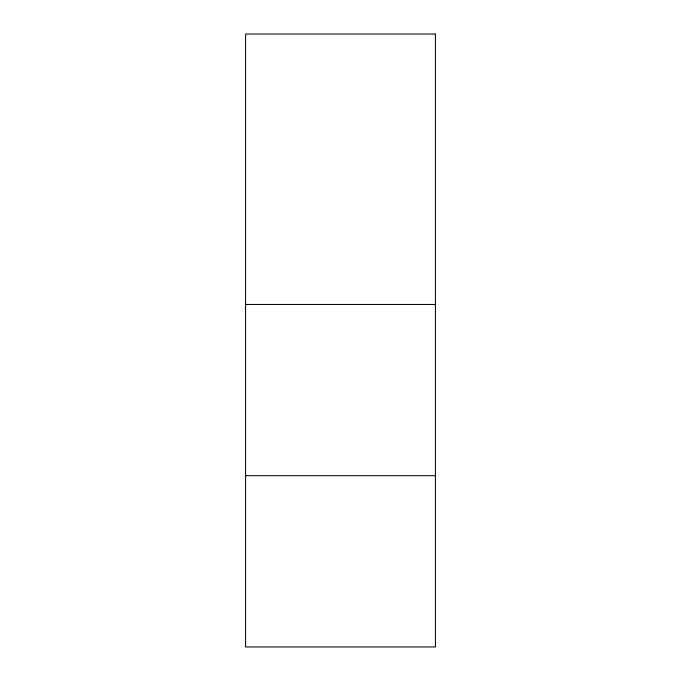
<?xml version="1.0" encoding="UTF-8"?>
<svg xmlns="http://www.w3.org/2000/svg" width="681" height="681" viewBox="0 0 681 681"><rect width="100%" height="100%" fill="white"/><g stroke="black" fill="none" stroke-linecap="round" stroke-linejoin="round"><path stroke-width="1.02" d="M245.577 304.45L435.423 304.45M245.577 475.696L435.423 475.696M435.423 34.05L245.577 34.05L245.577 646.95L435.423 646.95L435.423 34.05"/></g></svg>
